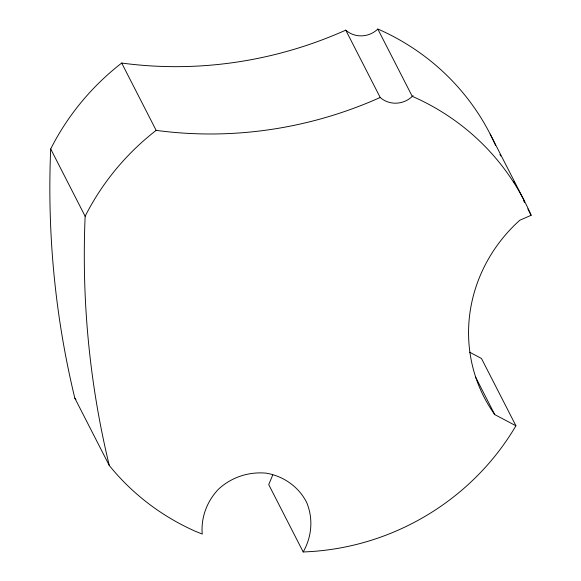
<?xml version="1.0" encoding="UTF-8"?>
<svg xmlns="http://www.w3.org/2000/svg" width="581" height="581" viewBox="0 0 581 581"><rect width="100%" height="100%" fill="white"/><g stroke="black" fill="none" stroke-linecap="round" stroke-linejoin="round"><path stroke-width="0.87" d="M272.765 474.938L268.727 484.627L303.18 551.95A247.397 235.552 -27.1 0 0 515.921 425.779L481.467 358.455L469.717 352.246M303.18 551.95C311.903 536.75 313.435 518.39 306.543 502.18C298.481 486.566 283.39 476.057 266.142 473.152C248.799 471.54 231.616 477.19 218.732 488.941C207.097 500.982 200.83 517.308 202.232 534.062L194.947 531.099A247.397 235.552 -27.1 0 1 109.279 465.483L74.826 398.159A967.191 920.885 -27.1 0 1 50.7 148.961A247.397 235.552 -27.1 0 1 121.69 63.038A401.028 381.833 -27.1 0 0 345.753 30.147A23.458 22.339 -27.1 0 0 376.619 30.168L377.81 29.05L379.299 29.653A247.397 235.552 -27.1 0 1 495.593 145.475M413.062 95.633L411.065 97.492A23.458 22.339 -27.1 0 1 380.206 97.477A401.028 381.833 -27.1 0 1 156.144 130.362A247.397 235.552 -27.1 0 0 85.146 216.285A967.191 920.885 -27.1 0 0 109.279 465.483M527.846 208.884L531.128 215.297L519.792 220.235A153.587 146.238 -27.1 0 0 494.765 414.602L515.921 425.779M490.132 134.015L524.578 201.338M499.958 154.386L500.778 155.984M513.902 181.635L514.722 183.24M523.742 200.866L524.563 202.471M377.81 29.05L412.263 96.373L413.745 96.976A247.397 235.552 -27.1 0 1 531.128 215.297M345.753 30.147L380.206 97.477M475.49 376.938L494.765 414.602M121.69 63.038L156.144 130.362M50.7 148.961L85.146 216.285M75.915 399.488A247.397 235.552 -27.1 0 1 74.826 398.159"/></g></svg>
